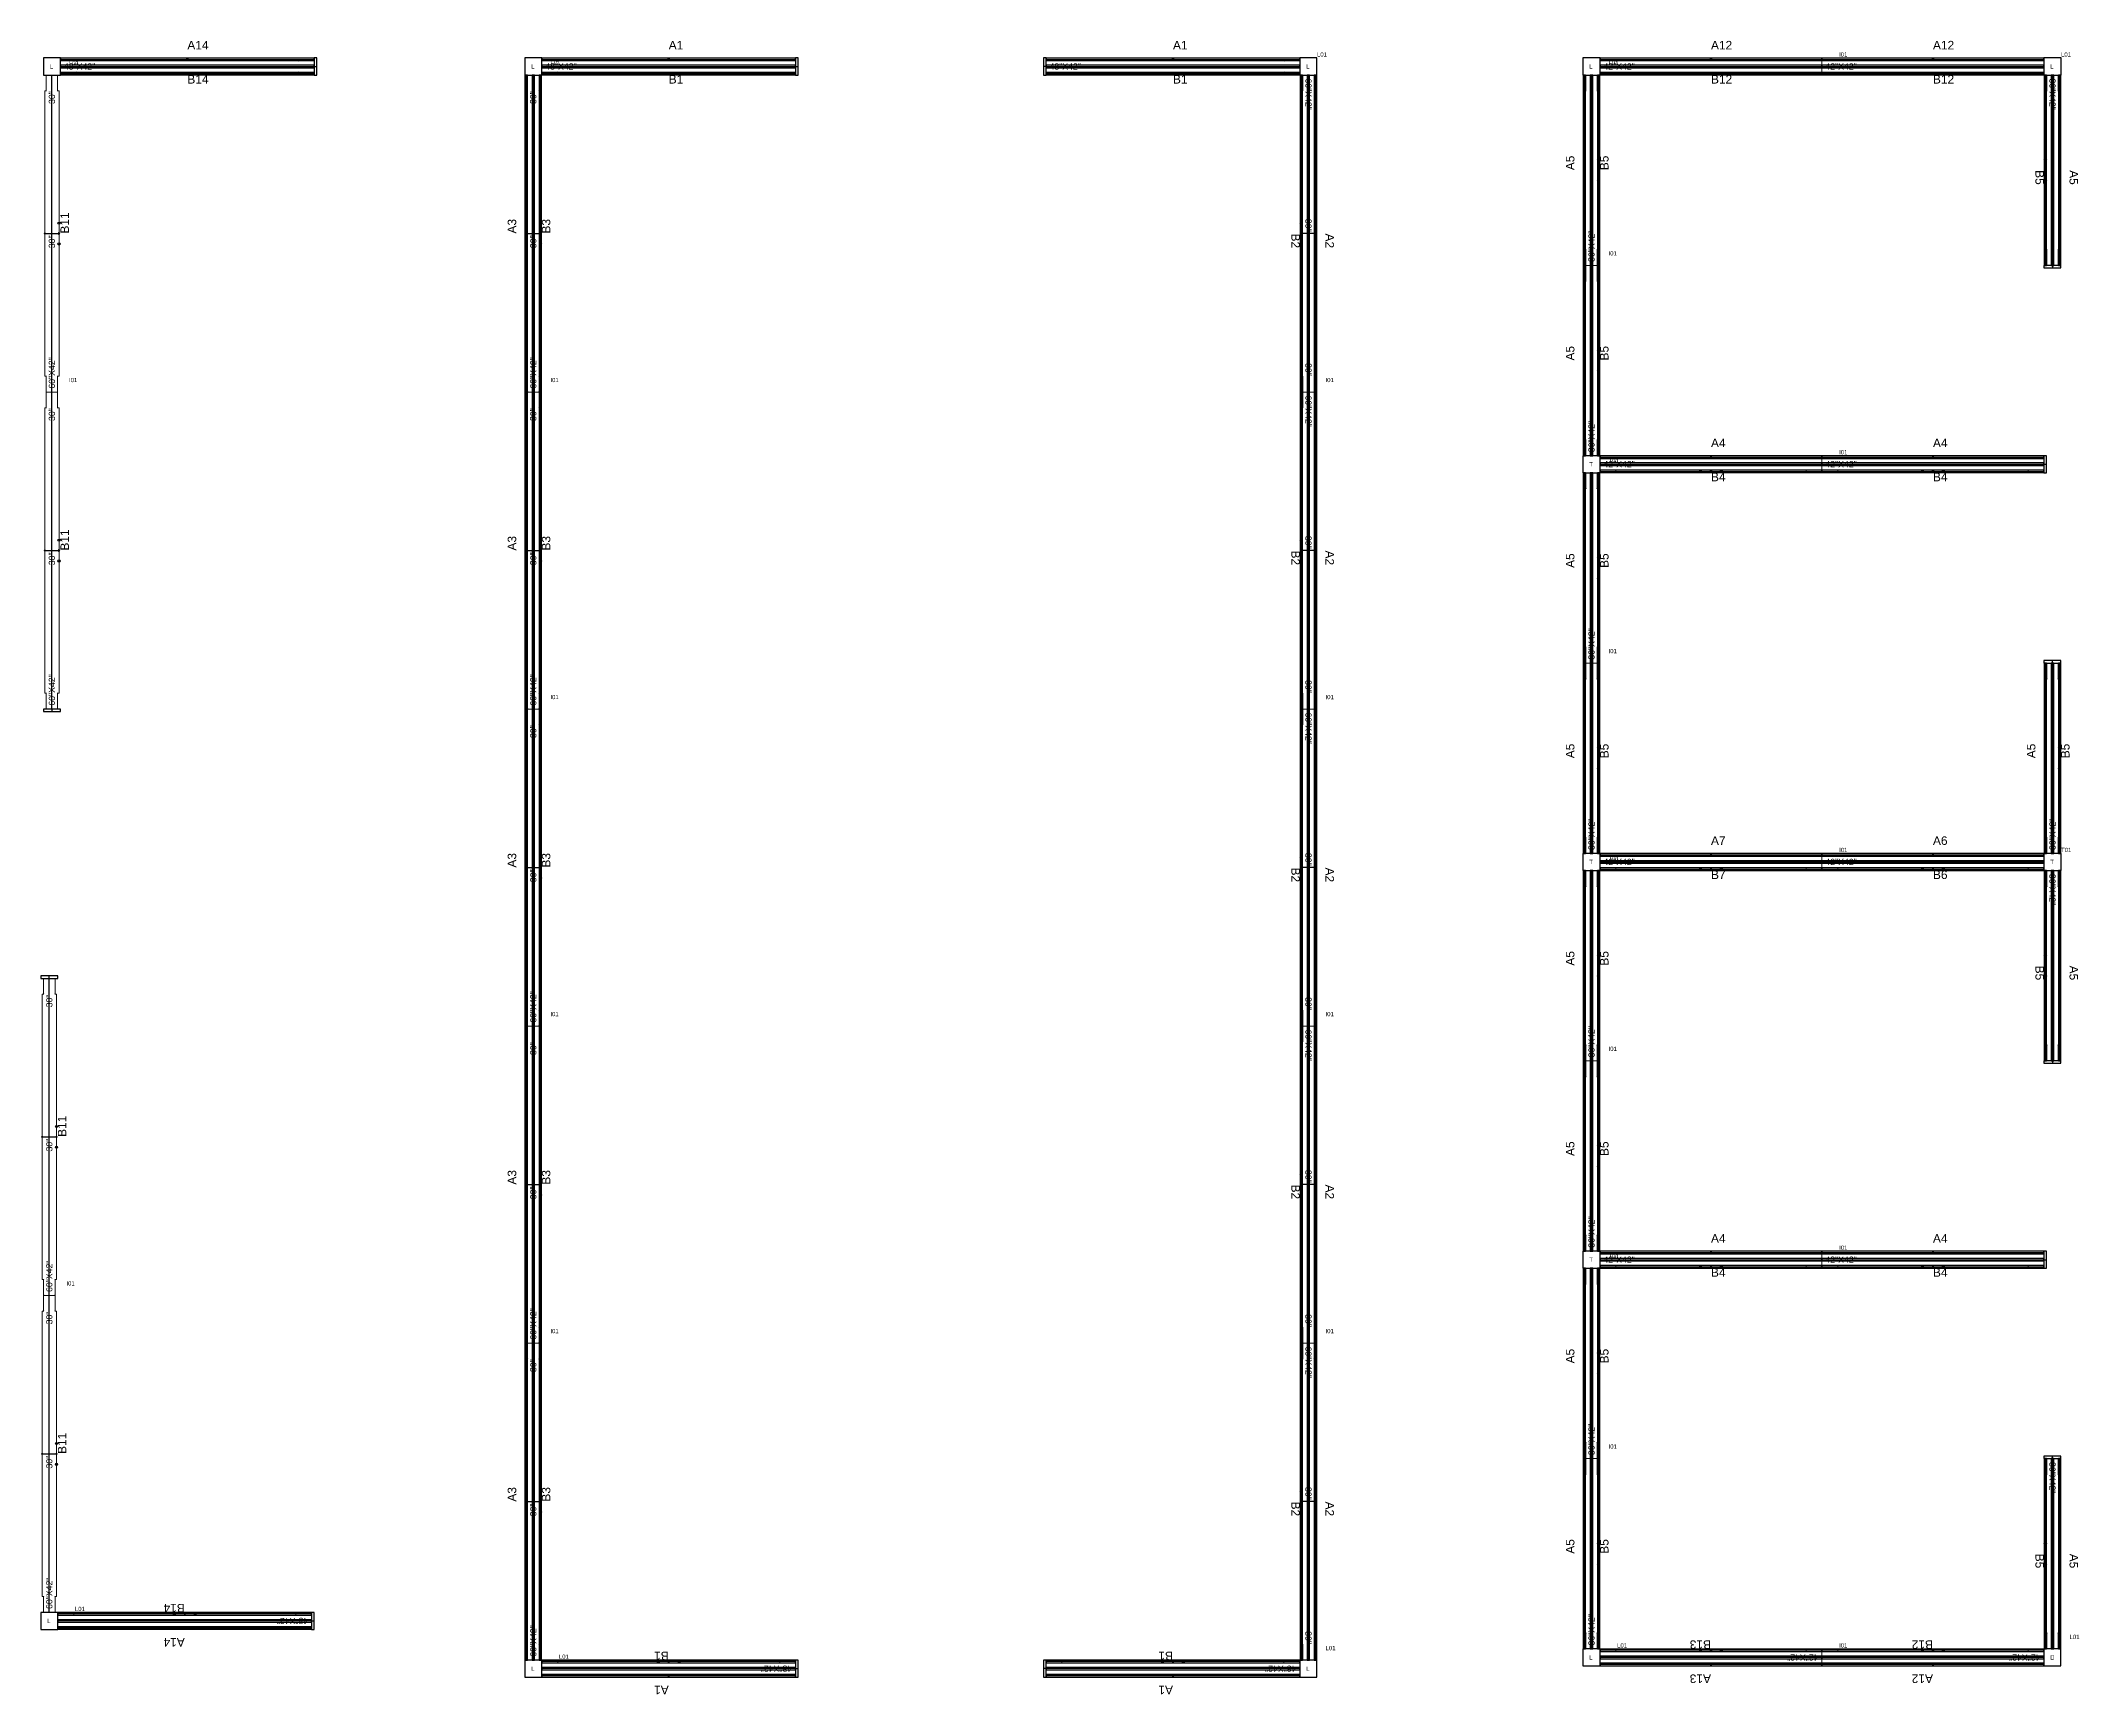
# Model space of a CAD drawing. Header units: millimetres. Extents: x 1390 to 1467.6, y 1790 to 1851.2.
# Drawn here: x 1409.38 to 1419.18, y 1827.03 to 1834.98 of the extents above; entities that cross this region are included whole.
import ezdxf

# ---------------------------------------------------------------- set-up
doc = ezdxf.new("R2010")
doc.units = ezdxf.units.MM
for name, color, linetype in [('DD2D', 7, 'Continuous'), ('DD2D_Geometry', 7, 'Continuous'), ('DDReportes', 7, 'Continuous'), ('Id Unión', 7, 'Continuous')]:
    doc.layers.add(name, color=color, linetype=linetype)
doc.styles.get("Standard").update_dxf_attribs({"font": 'arial.ttf'})

# ---------------------------------------------------------------- blocks, each defined once
blk = doc.blocks.new('DD101048422D')
at = {"color": 1, "linetype": 'Continuous', "lineweight": 0}
for p, q in [((0, -0.0255), (0, 0.0255)), ((0.0017, 0.0275), (0.0218, 0.0275)), ((0.002, 0.0275), (0.0215, 0.0275)), ((0.0747, 0.0275), (0.0215, 0.0275)), ((0.0747, 0.0275), (0.075, 0.0275)), ((0.0765, 0.026), (0.0765, 0.0343)), ((1.1435, 0.0343), (0.0765, 0.0343)), ((1.1435, 0.0343), (1.1435, 0.026)), ((1.1453, 0.0275), (1.145, 0.0275)), ((1.1453, 0.0275), (1.1985, 0.0275)), ((1.2183, 0.0275), (1.1982, 0.0275)), ((1.218, 0.0275), (1.1985, 0.0275)), ((1.22, -0.0255), (1.22, 0.0255)), ((0.025, -0.0275), (0.002, -0.0275)), ((0.025, -0.0275), (0.0747, -0.0275)), ((0.0747, -0.0275), (0.075, -0.0275)), ((0.0765, -0.0343), (0.0765, -0.026)), ((1.1435, -0.0343), (0.0765, -0.0343)), ((1.1435, -0.026), (1.1435, -0.0343)), ((1.1453, -0.0275), (1.145, -0.0275)), ((1.195, -0.0275), (1.1453, -0.0275)), ((1.195, -0.0275), (1.218, -0.0275))]:
    blk.add_line(p, q, dxfattribs=at)
at = {"color": 1}
for p, q in [((0.6065, 0.0379), (0.6135, 0.0308)), ((0.6065, 0.0308), (0.6135, 0.0379)), ((0.6065, -0.0379), (0.6135, -0.0308)), ((0.6065, -0.0308), (0.6135, -0.0379))]:
    blk.add_line(p, q, dxfattribs=at)
for centre in [(0.56, -0.0343), (0.66, -0.0343)]:
    blk.add_circle(centre, 0.005, dxfattribs=at)
at = {"color": 1, "linetype": 'Continuous', "lineweight": 0}
for centre, radius, start, end in [((0.002, 0.0255), 0.00203, 90, 180), ((0.075, 0.026), 0.00151, 10.02098, 90), ((0.075, 0.026), 0.00151, 0, 10.02098), ((1.145, 0.026), 0.00151, 90, 169.97902), ((1.145, 0.026), 0.00151, 169.97902, 180), ((1.145, 0.026), 0.00151, 169.97902, 180), ((1.218, 0.0255), 0.00203, 0, 90), ((0.002, -0.0255), 0.00203, 180, 270), ((0.075, -0.026), 0.00151, 270, 349.97902), ((0.075, -0.026), 0.00151, 349.97902, 0), ((1.145, -0.026), 0.00151, 180, 190.02098), ((1.145, -0.026), 0.00151, 180, 190.02098), ((1.145, -0.026), 0.00151, 190.02098, 270), ((1.218, -0.0255), 0.00203, 270, 0)]:
    blk.add_arc(centre, radius, start, end, dxfattribs=at)
at = {"color": 1}
for p in [(0.61, 0.0343), (0.61, -0.0343)]:
    blk.add_point(p, dxfattribs=at)
blk.add_text('48"X42"', height=0.03).set_placement((0.0165, -0.0149))
blk = doc.blocks.new('SPACE_DD10104842')
blk.add_blockref('DD101048422D', (0, 0))
blk = doc.blocks.new('DD101060422D')
at = {"color": 1, "linetype": 'Continuous', "lineweight": 0}
for p, q in [((0, -0.0255), (0, 0.0255)), ((0.0017, 0.0275), (0.0218, 0.0275)), ((0.002, 0.0275), (0.0215, 0.0275)), ((0.0747, 0.0275), (0.0215, 0.0275)), ((0.0747, 0.0275), (0.075, 0.0275)), ((0.0765, 0.026), (0.0765, 0.0343)), ((1.4475, 0.0343), (0.0765, 0.0343)), ((1.4475, 0.0343), (1.4475, 0.026)), ((1.4493, 0.0275), (1.449, 0.0275)), ((1.4493, 0.0275), (1.5025, 0.0275)), ((1.5223, 0.0275), (1.5022, 0.0275)), ((1.522, 0.0275), (1.5025, 0.0275)), ((1.524, -0.0255), (1.524, 0.0255)), ((0.025, -0.0275), (0.002, -0.0275)), ((0.025, -0.0275), (0.0747, -0.0275)), ((0.0747, -0.0275), (0.075, -0.0275)), ((0.0765, -0.0343), (0.0765, -0.026)), ((1.4475, -0.0343), (0.0765, -0.0343)), ((1.4475, -0.026), (1.4475, -0.0343)), ((1.4493, -0.0275), (1.449, -0.0275)), ((1.499, -0.0275), (1.4493, -0.0275)), ((1.499, -0.0275), (1.522, -0.0275))]:
    blk.add_line(p, q, dxfattribs=at)
at = {"color": 1}
for p, q in [((0.7585, 0.0379), (0.7655, 0.0308)), ((0.7585, 0.0308), (0.7655, 0.0379)), ((0.762, 0.0343), (0.762, -0.0343)), ((0.7585, -0.0379), (0.7655, -0.0308)), ((0.7585, -0.0308), (0.7655, -0.0379))]:
    blk.add_line(p, q, dxfattribs=at)
for centre in [(0.712, -0.0343), (0.812, -0.0343)]:
    blk.add_circle(centre, 0.005, dxfattribs=at)
at = {"color": 1, "linetype": 'Continuous', "lineweight": 0}
for centre, radius, start, end in [((0.002, 0.0255), 0.00203, 90, 180), ((0.075, 0.026), 0.00151, 10.02098, 90), ((0.075, 0.026), 0.00151, 0, 10.02098), ((1.449, 0.026), 0.00151, 90, 169.97902), ((1.449, 0.026), 0.00151, 169.97902, 180), ((1.449, 0.026), 0.00151, 169.97902, 180), ((1.522, 0.0255), 0.00203, 0, 90), ((0.002, -0.0255), 0.00203, 180, 270), ((0.075, -0.026), 0.00151, 270, 349.97902), ((0.075, -0.026), 0.00151, 349.97902, 0), ((1.449, -0.026), 0.00151, 180, 190.02098), ((1.449, -0.026), 0.00151, 180, 190.02098), ((1.449, -0.026), 0.00151, 190.02098, 270), ((1.522, -0.0255), 0.00203, 270, 0)]:
    blk.add_arc(centre, radius, start, end, dxfattribs=at)
at = {"color": 1}
for p in [(0.762, 0.0343), (0.762, -0.0343)]:
    blk.add_point(p, dxfattribs=at)
for s, p in [('60"X42"', (0.0165, -0.0149)), ('30"', (0.6916, -0.0149)), ('30"', (1.3849, -0.0149))]:
    blk.add_text(s, height=0.03).set_placement(p)
blk = doc.blocks.new('SPACE_DD10106042')
blk.add_blockref('DD101060422D', (0, 0))
blk = doc.blocks.new('DD101036422D')
at = {"color": 1, "linetype": 'Continuous', "lineweight": 0}
for p, q in [((0, -0.0255), (0, 0.0255)), ((0.0017, 0.0275), (0.0218, 0.0275)), ((0.002, 0.0275), (0.0215, 0.0275)), ((0.0747, 0.0275), (0.0215, 0.0275)), ((0.0747, 0.0275), (0.075, 0.0275)), ((0.0765, 0.026), (0.0765, 0.0343)), ((0.8385, 0.0343), (0.0765, 0.0343)), ((0.8385, 0.0343), (0.8385, 0.026)), ((0.8403, 0.0275), (0.84, 0.0275)), ((0.8403, 0.0275), (0.8935, 0.0275)), ((0.9133, 0.0275), (0.8932, 0.0275)), ((0.913, 0.0275), (0.8935, 0.0275)), ((0.915, -0.0255), (0.915, 0.0255)), ((0.025, -0.0275), (0.002, -0.0275)), ((0.025, -0.0275), (0.0747, -0.0275)), ((0.0747, -0.0275), (0.075, -0.0275)), ((0.0765, -0.0343), (0.0765, -0.026)), ((0.8385, -0.0343), (0.0765, -0.0343)), ((0.8385, -0.026), (0.8385, -0.0343)), ((0.8403, -0.0275), (0.84, -0.0275)), ((0.89, -0.0275), (0.8403, -0.0275)), ((0.89, -0.0275), (0.913, -0.0275))]:
    blk.add_line(p, q, dxfattribs=at)
at = {"color": 1}
for p, q in [((0.454, 0.0379), (0.461, 0.0308)), ((0.454, 0.0308), (0.461, 0.0379)), ((0.454, -0.0379), (0.461, -0.0308)), ((0.454, -0.0308), (0.461, -0.0379))]:
    blk.add_line(p, q, dxfattribs=at)
for centre in [(0.4075, -0.0343), (0.5075, -0.0343)]:
    blk.add_circle(centre, 0.005, dxfattribs=at)
at = {"color": 1, "linetype": 'Continuous', "lineweight": 0}
for centre, radius, start, end in [((0.002, 0.0255), 0.00203, 90, 180), ((0.075, 0.026), 0.00151, 10.02098, 90), ((0.075, 0.026), 0.00151, 0, 10.02098), ((0.84, 0.026), 0.00151, 90, 169.97902), ((0.84, 0.026), 0.00151, 169.97902, 180), ((0.84, 0.026), 0.00151, 169.97902, 180), ((0.913, 0.0255), 0.00203, 0, 90), ((0.002, -0.0255), 0.00203, 180, 270), ((0.075, -0.026), 0.00151, 270, 349.97902), ((0.075, -0.026), 0.00151, 349.97902, 0), ((0.84, -0.026), 0.00151, 180, 190.02098), ((0.84, -0.026), 0.00151, 180, 190.02098), ((0.84, -0.026), 0.00151, 190.02098, 270), ((0.913, -0.0255), 0.00203, 270, 0)]:
    blk.add_arc(centre, radius, start, end, dxfattribs=at)
at = {"color": 1}
for p in [(0.4575, 0.0343), (0.4575, -0.0343)]:
    blk.add_point(p, dxfattribs=at)
blk.add_text('36"X42"', height=0.03).set_placement((0.0165, -0.0149))
blk = doc.blocks.new('SPACE_DD10103642')
blk.add_blockref('DD101036422D', (0, 0))
blk = doc.blocks.new('DD101042422D')
at = {"color": 1, "linetype": 'Continuous', "lineweight": 0}
for p, q in [((0, -0.0255), (0, 0.0255)), ((0.0017, 0.0275), (0.0218, 0.0275)), ((0.002, 0.0275), (0.0215, 0.0275)), ((0.0747, 0.0275), (0.0215, 0.0275)), ((0.0747, 0.0275), (0.075, 0.0275)), ((0.0765, 0.026), (0.0765, 0.0343)), ((0.9905, 0.0343), (0.0765, 0.0343)), ((0.9905, 0.0343), (0.9905, 0.026)), ((0.9923, 0.0275), (0.992, 0.0275)), ((0.9923, 0.0275), (1.0455, 0.0275)), ((1.0653, 0.0275), (1.0452, 0.0275)), ((1.065, 0.0275), (1.0455, 0.0275)), ((1.067, -0.0255), (1.067, 0.0255)), ((0.025, -0.0275), (0.002, -0.0275)), ((0.025, -0.0275), (0.0747, -0.0275)), ((0.0747, -0.0275), (0.075, -0.0275)), ((0.0765, -0.0343), (0.0765, -0.026)), ((0.9905, -0.0343), (0.0765, -0.0343)), ((0.9905, -0.026), (0.9905, -0.0343)), ((0.9923, -0.0275), (0.992, -0.0275)), ((1.042, -0.0275), (0.9923, -0.0275)), ((1.042, -0.0275), (1.065, -0.0275))]:
    blk.add_line(p, q, dxfattribs=at)
at = {"color": 1}
for p, q in [((0.53, 0.0379), (0.537, 0.0308)), ((0.53, 0.0308), (0.537, 0.0379)), ((0.53, -0.0379), (0.537, -0.0308)), ((0.53, -0.0308), (0.537, -0.0379))]:
    blk.add_line(p, q, dxfattribs=at)
for centre in [(0.4835, -0.0343), (0.5835, -0.0343)]:
    blk.add_circle(centre, 0.005, dxfattribs=at)
at = {"color": 1, "linetype": 'Continuous', "lineweight": 0}
for centre, radius, start, end in [((0.002, 0.0255), 0.00203, 90, 180), ((0.075, 0.026), 0.00151, 10.02098, 90), ((0.075, 0.026), 0.00151, 0, 10.02098), ((0.992, 0.026), 0.00151, 90, 169.97902), ((0.992, 0.026), 0.00151, 169.97902, 180), ((0.992, 0.026), 0.00151, 169.97902, 180), ((1.065, 0.0255), 0.00203, 0, 90), ((0.002, -0.0255), 0.00203, 180, 270), ((0.075, -0.026), 0.00151, 270, 349.97902), ((0.075, -0.026), 0.00151, 349.97902, 0), ((0.992, -0.026), 0.00151, 180, 190.02098), ((0.992, -0.026), 0.00151, 180, 190.02098), ((0.992, -0.026), 0.00151, 190.02098, 270), ((1.065, -0.0255), 0.00203, 270, 0)]:
    blk.add_arc(centre, radius, start, end, dxfattribs=at)
at = {"color": 1}
for p in [(0.5335, 0.0343), (0.5335, -0.0343)]:
    blk.add_point(p, dxfattribs=at)
blk.add_text('42"X42"', height=0.03).set_placement((0.0165, -0.0149))
blk = doc.blocks.new('SPACE_DD10104242')
blk.add_blockref('DD101042422D', (0, 0))
blk = doc.blocks.new('DD3021422D')
for p, q in [((0, 0.041), (0, -0.041)), ((0.012, 0.041), (0, 0.041)), ((0.012, -0.041), (0.012, 0.041)), ((0, -0.041), (0.012, -0.041))]:
    blk.add_line(p, q)
blk = doc.blocks.new('SPACE_DD302142')
blk.add_blockref('DD3021422D', (0, 0))

msp = doc.modelspace()

# ---------------------------------------------------------------- linework, layer by layer
at = {"layer": 'DD2D'}
for p, q in [((1409.4736, 1834.8889), (1410.6936, 1834.8889)), ((1409.4736, 1834.8546), (1410.6936, 1834.8546)), ((1409.4736, 1834.8546), (1410.6936, 1834.8546)), ((1410.6936, 1834.8546), (1410.7056, 1834.8546)), ((1411.7876, 1834.889), (1413.0076, 1834.889)), ((1411.7876, 1834.8547), (1413.0076, 1834.8547)), ((1411.7876, 1834.8547), (1413.0076, 1834.8547)), ((1413.0076, 1834.8547), (1413.0196, 1834.8547)), ((1414.2116, 1834.8547), (1414.1996, 1834.8547)), ((1414.2116, 1834.889), (1415.4316, 1834.889)), ((1414.2116, 1834.8547), (1415.4316, 1834.8547)), ((1414.2116, 1834.8547), (1415.4316, 1834.8547)), ((1415.4316, 1834.8547), (1415.4317, 1834.8547)), ((1416.8743, 1834.889), (1417.9413, 1834.889)), ((1416.8743, 1834.8547), (1417.9413, 1834.8547)), ((1416.8743, 1834.8547), (1417.9413, 1834.8547)), ((1417.9413, 1834.889), (1419.0083, 1834.889)), ((1417.9413, 1834.8547), (1417.9414, 1834.8547)), ((1417.9413, 1834.8547), (1419.0083, 1834.8547)), ((1417.9413, 1834.8547), (1419.0083, 1834.8547)), ((1419.0083, 1834.8547), (1419.0084, 1834.8547)), ((1409.4326, 1834.8136), (1409.4326, 1834.8137)), ((1409.4326, 1833.2896), (1409.4326, 1834.8136)), ((1409.4736, 1834.8203), (1410.6936, 1834.8203)), ((1411.7123, 1833.2897), (1411.7123, 1834.8137)), ((1411.7466, 1834.8137), (1411.7466, 1834.8138)), ((1411.7466, 1833.2897), (1411.7466, 1834.8137)), ((1411.7466, 1833.2897), (1411.7466, 1834.8137)), ((1411.7809, 1833.2897), (1411.7809, 1834.8137)), ((1411.7876, 1834.8204), (1413.0076, 1834.8204)), ((1414.2116, 1834.8204), (1415.4316, 1834.8204)), ((1415.4383, 1834.8137), (1415.4383, 1833.2897)), ((1415.4726, 1834.8137), (1415.4726, 1833.2897)), ((1415.4726, 1834.8137), (1415.4726, 1833.2897)), ((1415.5069, 1834.8137), (1415.5069, 1833.2897)), ((1416.799, 1833.8987), (1416.799, 1834.8137)), ((1416.8333, 1834.8137), (1416.8333, 1834.8138)), ((1416.8333, 1833.8987), (1416.8333, 1834.8137)), ((1416.8333, 1833.8987), (1416.8333, 1834.8137)), ((1416.8676, 1833.8987), (1416.8676, 1834.8137)), ((1416.8743, 1834.8204), (1417.9413, 1834.8204)), ((1417.9413, 1834.8204), (1419.0083, 1834.8204)), ((1419.015, 1834.8137), (1419.015, 1833.8987)), ((1419.0493, 1834.8137), (1419.0493, 1833.8987)), ((1419.0493, 1834.8137), (1419.0493, 1833.8987)), ((1419.0836, 1834.8137), (1419.0836, 1833.8987)), ((1416.799, 1832.9837), (1416.799, 1833.8987)), ((1416.8333, 1833.8987), (1416.8333, 1833.8988)), ((1416.8333, 1832.9837), (1416.8333, 1833.8987)), ((1416.8333, 1832.9837), (1416.8333, 1833.8987)), ((1416.8676, 1832.9837), (1416.8676, 1833.8987)), ((1419.0493, 1833.8987), (1419.0493, 1833.8867)), ((1409.4326, 1833.2896), (1409.4326, 1833.2897)), ((1409.4326, 1831.7656), (1409.4326, 1833.2896)), ((1411.7123, 1831.7657), (1411.7123, 1833.2897)), ((1411.7466, 1833.2897), (1411.7466, 1833.2898)), ((1411.7466, 1831.7657), (1411.7466, 1833.2897)), ((1411.7466, 1831.7657), (1411.7466, 1833.2897)), ((1411.7809, 1831.7657), (1411.7809, 1833.2897)), ((1415.4383, 1833.2897), (1415.4383, 1831.7657)), ((1415.4726, 1833.2897), (1415.4726, 1833.2896)), ((1415.4726, 1833.2897), (1415.4726, 1831.7657)), ((1415.4726, 1833.2897), (1415.4726, 1831.7657)), ((1415.5069, 1833.2897), (1415.5069, 1831.7657)), ((1416.8743, 1832.977), (1417.9413, 1832.977)), ((1417.9413, 1832.977), (1419.0083, 1832.977)), ((1416.799, 1831.9867), (1416.799, 1832.9017)), ((1416.8333, 1832.9017), (1416.8333, 1832.9018)), ((1416.8333, 1831.9867), (1416.8333, 1832.9017)), ((1416.8333, 1831.9867), (1416.8333, 1832.9017)), ((1416.8676, 1831.9867), (1416.8676, 1832.9017)), ((1416.8743, 1832.9427), (1417.9413, 1832.9427)), ((1416.8743, 1832.9427), (1417.9413, 1832.9427)), ((1416.8743, 1832.9084), (1417.9413, 1832.9084)), ((1417.9413, 1832.9427), (1417.9414, 1832.9427)), ((1417.9413, 1832.9427), (1419.0083, 1832.9427)), ((1417.9413, 1832.9427), (1419.0083, 1832.9427)), ((1417.9413, 1832.9084), (1419.0083, 1832.9084)), ((1419.0083, 1832.9427), (1419.0203, 1832.9427)), ((1419.0493, 1831.9867), (1419.0493, 1831.9987)), ((1416.799, 1831.0717), (1416.799, 1831.9867)), ((1416.8333, 1831.9867), (1416.8333, 1831.9868)), ((1416.8333, 1831.0717), (1416.8333, 1831.9867)), ((1416.8333, 1831.0717), (1416.8333, 1831.9867)), ((1416.8676, 1831.0717), (1416.8676, 1831.9867)), ((1419.015, 1831.0717), (1419.015, 1831.9867)), ((1419.0493, 1831.0717), (1419.0493, 1831.9867)), ((1419.0493, 1831.0717), (1419.0493, 1831.9867)), ((1419.0836, 1831.0717), (1419.0836, 1831.9867)), ((1409.4326, 1831.7656), (1409.4326, 1831.7536)), ((1411.7123, 1830.2417), (1411.7123, 1831.7657)), ((1411.7466, 1831.7657), (1411.7466, 1831.7658)), ((1411.7466, 1830.2417), (1411.7466, 1831.7657)), ((1411.7466, 1830.2417), (1411.7466, 1831.7657)), ((1411.7809, 1830.2417), (1411.7809, 1831.7657)), ((1415.4383, 1831.7657), (1415.4383, 1830.2417)), ((1415.4726, 1831.7657), (1415.4726, 1831.7656)), ((1415.4726, 1831.7657), (1415.4726, 1830.2417)), ((1415.4726, 1831.7657), (1415.4726, 1830.2417)), ((1415.5069, 1831.7657), (1415.5069, 1830.2417)), ((1416.8743, 1831.065), (1417.9413, 1831.065)), ((1416.8743, 1831.0307), (1417.9413, 1831.0307)), ((1416.8743, 1831.0307), (1417.9413, 1831.0307)), ((1417.9413, 1831.065), (1419.0083, 1831.065)), ((1417.9413, 1831.0307), (1417.9414, 1831.0307)), ((1417.9413, 1831.0307), (1419.0083, 1831.0307)), ((1417.9413, 1831.0307), (1419.0083, 1831.0307)), ((1419.0083, 1831.0307), (1419.0084, 1831.0307)), ((1416.799, 1830.0747), (1416.799, 1830.9897)), ((1416.8333, 1830.9897), (1416.8333, 1830.9898)), ((1416.8333, 1830.0747), (1416.8333, 1830.9897)), ((1416.8333, 1830.0747), (1416.8333, 1830.9897)), ((1416.8676, 1830.0747), (1416.8676, 1830.9897)), ((1416.8743, 1830.9964), (1417.9413, 1830.9964)), ((1417.9413, 1830.9964), (1419.0083, 1830.9964)), ((1419.015, 1830.9897), (1419.015, 1830.0747)), ((1419.0493, 1830.9897), (1419.0493, 1830.0747)), ((1419.0493, 1830.9897), (1419.0493, 1830.0747)), ((1419.0836, 1830.9897), (1419.0836, 1830.0747)), ((1409.4202, 1830.4711), (1409.4202, 1830.4831)), ((1409.4202, 1828.9471), (1409.4202, 1830.4711)), ((1411.7123, 1828.7177), (1411.7123, 1830.2417)), ((1411.7466, 1830.2417), (1411.7466, 1830.2418)), ((1411.7466, 1828.7177), (1411.7466, 1830.2417)), ((1411.7466, 1828.7177), (1411.7466, 1830.2417)), ((1411.7809, 1828.7177), (1411.7809, 1830.2417)), ((1415.4383, 1830.2417), (1415.4383, 1828.7177)), ((1415.4726, 1830.2417), (1415.4726, 1830.2416)), ((1415.4726, 1830.2417), (1415.4726, 1828.7177)), ((1415.4726, 1830.2417), (1415.4726, 1828.7177)), ((1415.5069, 1830.2417), (1415.5069, 1828.7177)), ((1416.799, 1829.1597), (1416.799, 1830.0747)), ((1416.8333, 1830.0747), (1416.8333, 1830.0748)), ((1416.8333, 1829.1597), (1416.8333, 1830.0747)), ((1416.8333, 1829.1597), (1416.8333, 1830.0747)), ((1416.8676, 1829.1597), (1416.8676, 1830.0747)), ((1419.0493, 1830.0747), (1419.0493, 1830.0627)), ((1416.8743, 1829.153), (1417.9413, 1829.153)), ((1417.9413, 1829.153), (1419.0083, 1829.153)), ((1416.799, 1828.1627), (1416.799, 1829.0777)), ((1416.8333, 1829.0777), (1416.8333, 1829.0778)), ((1416.8333, 1828.1627), (1416.8333, 1829.0777)), ((1416.8333, 1828.1627), (1416.8333, 1829.0777)), ((1416.8676, 1828.1627), (1416.8676, 1829.0777)), ((1416.8743, 1829.1187), (1417.9413, 1829.1187)), ((1416.8743, 1829.1187), (1417.9413, 1829.1187)), ((1416.8743, 1829.0844), (1417.9413, 1829.0844)), ((1417.9413, 1829.1187), (1417.9414, 1829.1187)), ((1417.9413, 1829.1187), (1419.0083, 1829.1187)), ((1417.9413, 1829.1187), (1419.0083, 1829.1187)), ((1417.9413, 1829.0844), (1419.0083, 1829.0844)), ((1419.0083, 1829.1187), (1419.0203, 1829.1187)), ((1409.4202, 1828.9471), (1409.4202, 1828.9472)), ((1409.4202, 1827.4231), (1409.4202, 1828.9471)), ((1411.7123, 1827.1937), (1411.7123, 1828.7177)), ((1411.7466, 1828.7177), (1411.7466, 1828.7178)), ((1411.7466, 1827.1937), (1411.7466, 1828.7177)), ((1411.7466, 1827.1937), (1411.7466, 1828.7177)), ((1411.7809, 1827.1937), (1411.7809, 1828.7177)), ((1415.4383, 1828.7177), (1415.4383, 1827.1937)), ((1415.4726, 1828.7177), (1415.4726, 1828.7176)), ((1415.4726, 1828.7177), (1415.4726, 1827.1937)), ((1415.4726, 1828.7177), (1415.4726, 1827.1937)), ((1415.5069, 1828.7177), (1415.5069, 1827.1937)), ((1419.0493, 1828.1627), (1419.0493, 1828.1747)), ((1416.799, 1827.2477), (1416.799, 1828.1627)), ((1416.8333, 1828.1627), (1416.8333, 1828.1628)), ((1416.8333, 1827.2477), (1416.8333, 1828.1627)), ((1416.8333, 1827.2477), (1416.8333, 1828.1627)), ((1416.8676, 1827.2477), (1416.8676, 1828.1627)), ((1419.015, 1828.1627), (1419.015, 1827.2477)), ((1419.0493, 1828.1627), (1419.0493, 1827.2477)), ((1419.0493, 1828.1627), (1419.0493, 1827.2477)), ((1419.0836, 1828.1627), (1419.0836, 1827.2477)), ((1410.6812, 1827.4164), (1409.4612, 1827.4164)), ((1409.4612, 1827.3821), (1409.4611, 1827.3821)), ((1410.6812, 1827.3821), (1409.4612, 1827.3821)), ((1410.6812, 1827.3821), (1409.4612, 1827.3821)), ((1410.6812, 1827.3478), (1409.4612, 1827.3478)), ((1410.6812, 1827.3821), (1410.6932, 1827.3821)), ((1415.4726, 1827.1937), (1415.4726, 1827.1936)), ((1416.8743, 1827.2067), (1416.8742, 1827.2067)), ((1417.9413, 1827.241), (1416.8743, 1827.241)), ((1417.9413, 1827.2067), (1416.8743, 1827.2067)), ((1417.9413, 1827.2067), (1416.8743, 1827.2067)), ((1417.9413, 1827.2067), (1417.9412, 1827.2067)), ((1419.0083, 1827.241), (1417.9413, 1827.241)), ((1419.0083, 1827.2067), (1417.9413, 1827.2067)), ((1419.0083, 1827.2067), (1417.9413, 1827.2067)), ((1419.0493, 1827.2477), (1419.0493, 1827.2476)), ((1411.7876, 1827.1527), (1411.7875, 1827.1527)), ((1413.0076, 1827.187), (1411.7876, 1827.187)), ((1413.0076, 1827.1527), (1411.7876, 1827.1527)), ((1413.0076, 1827.1527), (1411.7876, 1827.1527)), ((1413.0076, 1827.1184), (1411.7876, 1827.1184)), ((1413.0076, 1827.1527), (1413.0196, 1827.1527)), ((1414.2116, 1827.1527), (1414.1996, 1827.1527)), ((1415.4316, 1827.187), (1414.2116, 1827.187)), ((1415.4316, 1827.1527), (1414.2116, 1827.1527)), ((1415.4316, 1827.1527), (1414.2116, 1827.1527)), ((1415.4316, 1827.1184), (1414.2116, 1827.1184)), ((1417.9413, 1827.1724), (1416.8743, 1827.1724)), ((1419.0083, 1827.1724), (1417.9413, 1827.1724))]:
    msp.add_line(p, q, dxfattribs=at)
msp.add_lwpolyline([(1419.0083, 1827.2477), (1419.0083, 1827.1656), (1419.0903, 1827.1656), (1419.0903, 1827.2477)], close=True, dxfattribs=at)
at = {"layer": 'DD2D_Geometry'}
for points in [[(1409.4736, 1834.8136), (1409.4736, 1834.8957), (1409.3916, 1834.8957), (1409.3916, 1834.8136)], [(1409.4736, 1834.8829), (1410.6936, 1834.8829), (1410.6936, 1834.8949), (1409.4736, 1834.8949)], [(1409.4736, 1834.8486), (1410.6936, 1834.8486), (1410.6936, 1834.8606), (1409.4736, 1834.8606)], [(1411.7876, 1834.8137), (1411.7876, 1834.8958), (1411.7056, 1834.8958), (1411.7056, 1834.8137)], [(1411.7876, 1834.883), (1413.0076, 1834.883), (1413.0076, 1834.895), (1411.7876, 1834.895)], [(1411.7876, 1834.8487), (1413.0076, 1834.8487), (1413.0076, 1834.8607), (1411.7876, 1834.8607)], [(1414.2116, 1834.883), (1415.4316, 1834.883), (1415.4316, 1834.895), (1414.2116, 1834.895)], [(1414.2116, 1834.8487), (1415.4316, 1834.8487), (1415.4316, 1834.8607), (1414.2116, 1834.8607)], [(1415.4316, 1834.8137), (1415.5137, 1834.8137), (1415.5137, 1834.8957), (1415.4316, 1834.8957)], [(1416.8743, 1834.8137), (1416.8743, 1834.8958), (1416.7923, 1834.8958), (1416.7923, 1834.8137)], [(1416.8743, 1834.883), (1417.9413, 1834.883), (1417.9413, 1834.895), (1416.8743, 1834.895)], [(1416.8743, 1834.8487), (1417.9413, 1834.8487), (1417.9413, 1834.8607), (1416.8743, 1834.8607)], [(1417.9413, 1834.883), (1419.0083, 1834.883), (1419.0083, 1834.895), (1417.9413, 1834.895)], [(1417.9413, 1834.8487), (1419.0083, 1834.8487), (1419.0083, 1834.8607), (1417.9413, 1834.8607)], [(1417.9413, 1834.8547), (1417.9414, 1834.8547), (1417.9414, 1834.8547), (1417.9413, 1834.8547)], [(1419.0083, 1834.8137), (1419.0904, 1834.8137), (1419.0904, 1834.8957), (1419.0083, 1834.8957)], [(1409.4736, 1834.8143), (1410.6936, 1834.8143), (1410.6936, 1834.8263), (1409.4736, 1834.8263)], [(1411.7183, 1833.2897), (1411.7183, 1834.8137), (1411.7063, 1834.8137), (1411.7063, 1833.2897)], [(1411.7526, 1833.2897), (1411.7526, 1834.8137), (1411.7406, 1834.8137), (1411.7406, 1833.2897)], [(1411.7869, 1833.2897), (1411.7869, 1834.8137), (1411.7749, 1834.8137), (1411.7749, 1833.2897)], [(1411.7876, 1834.8144), (1413.0076, 1834.8144), (1413.0076, 1834.8264), (1411.7876, 1834.8264)], [(1414.2116, 1834.8144), (1415.4316, 1834.8144), (1415.4316, 1834.8264), (1414.2116, 1834.8264)], [(1415.4323, 1834.8137), (1415.4323, 1833.2897), (1415.4443, 1833.2897), (1415.4443, 1834.8137)], [(1415.4666, 1834.8137), (1415.4666, 1833.2897), (1415.4786, 1833.2897), (1415.4786, 1834.8137)], [(1415.5009, 1834.8137), (1415.5009, 1833.2897), (1415.5129, 1833.2897), (1415.5129, 1834.8137)], [(1416.805, 1833.8987), (1416.805, 1834.8137), (1416.793, 1834.8137), (1416.793, 1833.8987)], [(1416.8393, 1833.8987), (1416.8393, 1834.8137), (1416.8273, 1834.8137), (1416.8273, 1833.8987)], [(1416.8736, 1833.8987), (1416.8736, 1834.8137), (1416.8616, 1834.8137), (1416.8616, 1833.8987)], [(1416.8743, 1834.8144), (1417.9413, 1834.8144), (1417.9413, 1834.8264), (1416.8743, 1834.8264)], [(1417.9413, 1834.8144), (1419.0083, 1834.8144), (1419.0083, 1834.8264), (1417.9413, 1834.8264)], [(1419.009, 1834.8137), (1419.009, 1833.8987), (1419.021, 1833.8987), (1419.021, 1834.8137)], [(1419.0433, 1834.8137), (1419.0433, 1833.8987), (1419.0553, 1833.8987), (1419.0553, 1834.8137)], [(1419.0776, 1834.8137), (1419.0776, 1833.8987), (1419.0896, 1833.8987), (1419.0896, 1834.8137)], [(1416.805, 1832.9837), (1416.805, 1833.8987), (1416.793, 1833.8987), (1416.793, 1832.9837)], [(1416.8393, 1832.9837), (1416.8393, 1833.8987), (1416.8273, 1833.8987), (1416.8273, 1832.9837)], [(1416.8333, 1833.8987), (1416.8333, 1833.8987), (1416.8333, 1833.8988), (1416.8333, 1833.8988)], [(1416.8736, 1832.9837), (1416.8736, 1833.8987), (1416.8616, 1833.8987), (1416.8616, 1832.9837)], [(1409.4326, 1833.2896), (1409.4326, 1833.2896), (1409.4326, 1833.2897), (1409.4326, 1833.2897)], [(1411.7183, 1831.7657), (1411.7183, 1833.2897), (1411.7063, 1833.2897), (1411.7063, 1831.7657)], [(1411.7526, 1831.7657), (1411.7526, 1833.2897), (1411.7406, 1833.2897), (1411.7406, 1831.7657)], [(1411.7466, 1833.2897), (1411.7466, 1833.2897), (1411.7466, 1833.2898), (1411.7466, 1833.2898)], [(1411.7869, 1831.7657), (1411.7869, 1833.2897), (1411.7749, 1833.2897), (1411.7749, 1831.7657)], [(1415.4323, 1833.2897), (1415.4323, 1831.7657), (1415.4443, 1831.7657), (1415.4443, 1833.2897)], [(1415.4666, 1833.2897), (1415.4666, 1831.7657), (1415.4786, 1831.7657), (1415.4786, 1833.2897)], [(1415.4726, 1833.2896), (1415.4726, 1833.2896), (1415.4726, 1833.2897), (1415.4726, 1833.2897)], [(1415.5009, 1833.2897), (1415.5009, 1831.7657), (1415.5129, 1831.7657), (1415.5129, 1833.2897)], [(1416.8743, 1832.9017), (1416.8743, 1832.9838), (1416.7923, 1832.9838), (1416.7923, 1832.9017)], [(1416.8743, 1832.971), (1417.9413, 1832.971), (1417.9413, 1832.983), (1416.8743, 1832.983)], [(1417.9413, 1832.971), (1419.0083, 1832.971), (1419.0083, 1832.983), (1417.9413, 1832.983)], [(1416.805, 1831.9867), (1416.805, 1832.9017), (1416.793, 1832.9017), (1416.793, 1831.9867)], [(1416.8393, 1831.9867), (1416.8393, 1832.9017), (1416.8273, 1832.9017), (1416.8273, 1831.9867)], [(1416.8736, 1831.9867), (1416.8736, 1832.9017), (1416.8616, 1832.9017), (1416.8616, 1831.9867)], [(1416.8743, 1832.9367), (1417.9413, 1832.9367), (1417.9413, 1832.9487), (1416.8743, 1832.9487)], [(1416.8743, 1832.9024), (1417.9413, 1832.9024), (1417.9413, 1832.9144), (1416.8743, 1832.9144)], [(1417.9413, 1832.9367), (1419.0083, 1832.9367), (1419.0083, 1832.9487), (1417.9413, 1832.9487)], [(1417.9413, 1832.9427), (1417.9414, 1832.9427), (1417.9414, 1832.9427), (1417.9413, 1832.9427)], [(1417.9413, 1832.9024), (1419.0083, 1832.9024), (1419.0083, 1832.9144), (1417.9413, 1832.9144)], [(1416.805, 1831.0717), (1416.805, 1831.9867), (1416.793, 1831.9867), (1416.793, 1831.0717)], [(1416.8393, 1831.0717), (1416.8393, 1831.9867), (1416.8273, 1831.9867), (1416.8273, 1831.0717)], [(1416.8333, 1831.9867), (1416.8333, 1831.9867), (1416.8333, 1831.9868), (1416.8333, 1831.9868)], [(1416.8736, 1831.0717), (1416.8736, 1831.9867), (1416.8616, 1831.9867), (1416.8616, 1831.0717)], [(1419.021, 1831.0717), (1419.021, 1831.9867), (1419.009, 1831.9867), (1419.009, 1831.0717)], [(1419.0553, 1831.0717), (1419.0553, 1831.9867), (1419.0433, 1831.9867), (1419.0433, 1831.0717)], [(1419.0896, 1831.0717), (1419.0896, 1831.9867), (1419.0776, 1831.9867), (1419.0776, 1831.0717)], [(1411.7183, 1830.2417), (1411.7183, 1831.7657), (1411.7063, 1831.7657), (1411.7063, 1830.2417)], [(1411.7526, 1830.2417), (1411.7526, 1831.7657), (1411.7406, 1831.7657), (1411.7406, 1830.2417)], [(1411.7466, 1831.7657), (1411.7466, 1831.7657), (1411.7466, 1831.7658), (1411.7466, 1831.7658)], [(1411.7869, 1830.2417), (1411.7869, 1831.7657), (1411.7749, 1831.7657), (1411.7749, 1830.2417)], [(1415.4323, 1831.7657), (1415.4323, 1830.2417), (1415.4443, 1830.2417), (1415.4443, 1831.7657)], [(1415.4666, 1831.7657), (1415.4666, 1830.2417), (1415.4786, 1830.2417), (1415.4786, 1831.7657)], [(1415.4726, 1831.7656), (1415.4726, 1831.7656), (1415.4726, 1831.7657), (1415.4726, 1831.7657)], [(1415.5009, 1831.7657), (1415.5009, 1830.2417), (1415.5129, 1830.2417), (1415.5129, 1831.7657)], [(1416.8743, 1830.9897), (1416.8743, 1831.0718), (1416.7923, 1831.0718), (1416.7923, 1830.9897)], [(1416.8743, 1831.059), (1417.9413, 1831.059), (1417.9413, 1831.071), (1416.8743, 1831.071)], [(1416.8743, 1831.0247), (1417.9413, 1831.0247), (1417.9413, 1831.0367), (1416.8743, 1831.0367)], [(1417.9413, 1831.059), (1419.0083, 1831.059), (1419.0083, 1831.071), (1417.9413, 1831.071)], [(1417.9413, 1831.0247), (1419.0083, 1831.0247), (1419.0083, 1831.0367), (1417.9413, 1831.0367)], [(1417.9413, 1831.0307), (1417.9414, 1831.0307), (1417.9414, 1831.0307), (1417.9413, 1831.0307)], [(1419.0083, 1830.9897), (1419.0904, 1830.9897), (1419.0904, 1831.0717), (1419.0083, 1831.0717)], [(1416.805, 1830.0747), (1416.805, 1830.9897), (1416.793, 1830.9897), (1416.793, 1830.0747)], [(1416.8393, 1830.0747), (1416.8393, 1830.9897), (1416.8273, 1830.9897), (1416.8273, 1830.0747)], [(1416.8736, 1830.0747), (1416.8736, 1830.9897), (1416.8616, 1830.9897), (1416.8616, 1830.0747)], [(1416.8743, 1830.9904), (1417.9413, 1830.9904), (1417.9413, 1831.0024), (1416.8743, 1831.0024)], [(1417.9413, 1830.9904), (1419.0083, 1830.9904), (1419.0083, 1831.0024), (1417.9413, 1831.0024)], [(1419.009, 1830.9897), (1419.009, 1830.0747), (1419.021, 1830.0747), (1419.021, 1830.9897)], [(1419.0433, 1830.9897), (1419.0433, 1830.0747), (1419.0553, 1830.0747), (1419.0553, 1830.9897)], [(1419.0776, 1830.9897), (1419.0776, 1830.0747), (1419.0896, 1830.0747), (1419.0896, 1830.9897)], [(1411.7183, 1828.7177), (1411.7183, 1830.2417), (1411.7063, 1830.2417), (1411.7063, 1828.7177)], [(1411.7526, 1828.7177), (1411.7526, 1830.2417), (1411.7406, 1830.2417), (1411.7406, 1828.7177)], [(1411.7466, 1830.2417), (1411.7466, 1830.2417), (1411.7466, 1830.2418), (1411.7466, 1830.2418)], [(1411.7869, 1828.7177), (1411.7869, 1830.2417), (1411.7749, 1830.2417), (1411.7749, 1828.7177)], [(1415.4323, 1830.2417), (1415.4323, 1828.7177), (1415.4443, 1828.7177), (1415.4443, 1830.2417)], [(1415.4666, 1830.2417), (1415.4666, 1828.7177), (1415.4786, 1828.7177), (1415.4786, 1830.2417)], [(1415.4726, 1830.2416), (1415.4726, 1830.2416), (1415.4726, 1830.2417), (1415.4726, 1830.2417)], [(1415.5009, 1830.2417), (1415.5009, 1828.7177), (1415.5129, 1828.7177), (1415.5129, 1830.2417)], [(1416.805, 1829.1597), (1416.805, 1830.0747), (1416.793, 1830.0747), (1416.793, 1829.1597)], [(1416.8393, 1829.1597), (1416.8393, 1830.0747), (1416.8273, 1830.0747), (1416.8273, 1829.1597)], [(1416.8333, 1830.0747), (1416.8333, 1830.0747), (1416.8333, 1830.0748), (1416.8333, 1830.0748)], [(1416.8736, 1829.1597), (1416.8736, 1830.0747), (1416.8616, 1830.0747), (1416.8616, 1829.1597)], [(1416.8743, 1829.0777), (1416.8743, 1829.1598), (1416.7923, 1829.1598), (1416.7923, 1829.0777)], [(1416.8743, 1829.147), (1417.9413, 1829.147), (1417.9413, 1829.159), (1416.8743, 1829.159)], [(1417.9413, 1829.147), (1419.0083, 1829.147), (1419.0083, 1829.159), (1417.9413, 1829.159)], [(1416.805, 1828.1627), (1416.805, 1829.0777), (1416.793, 1829.0777), (1416.793, 1828.1627)], [(1416.8393, 1828.1627), (1416.8393, 1829.0777), (1416.8273, 1829.0777), (1416.8273, 1828.1627)], [(1416.8736, 1828.1627), (1416.8736, 1829.0777), (1416.8616, 1829.0777), (1416.8616, 1828.1627)], [(1416.8743, 1829.1127), (1417.9413, 1829.1127), (1417.9413, 1829.1247), (1416.8743, 1829.1247)], [(1416.8743, 1829.0784), (1417.9413, 1829.0784), (1417.9413, 1829.0904), (1416.8743, 1829.0904)], [(1417.9413, 1829.1127), (1419.0083, 1829.1127), (1419.0083, 1829.1247), (1417.9413, 1829.1247)], [(1417.9413, 1829.1187), (1417.9414, 1829.1187), (1417.9414, 1829.1187), (1417.9413, 1829.1187)], [(1417.9413, 1829.0784), (1419.0083, 1829.0784), (1419.0083, 1829.0904), (1417.9413, 1829.0904)], [(1409.4202, 1828.9471), (1409.4202, 1828.9471), (1409.4202, 1828.9472), (1409.4202, 1828.9472)], [(1411.7183, 1827.1937), (1411.7183, 1828.7177), (1411.7063, 1828.7177), (1411.7063, 1827.1937)], [(1411.7526, 1827.1937), (1411.7526, 1828.7177), (1411.7406, 1828.7177), (1411.7406, 1827.1937)], [(1411.7466, 1828.7177), (1411.7466, 1828.7177), (1411.7466, 1828.7178), (1411.7466, 1828.7178)], [(1411.7869, 1827.1937), (1411.7869, 1828.7177), (1411.7749, 1828.7177), (1411.7749, 1827.1937)], [(1415.4323, 1828.7177), (1415.4323, 1827.1937), (1415.4443, 1827.1937), (1415.4443, 1828.7177)], [(1415.4666, 1828.7177), (1415.4666, 1827.1937), (1415.4786, 1827.1937), (1415.4786, 1828.7177)], [(1415.4726, 1828.7176), (1415.4726, 1828.7176), (1415.4726, 1828.7177), (1415.4726, 1828.7177)], [(1415.5009, 1828.7177), (1415.5009, 1827.1937), (1415.5129, 1827.1937), (1415.5129, 1828.7177)], [(1416.805, 1827.2477), (1416.805, 1828.1627), (1416.793, 1828.1627), (1416.793, 1827.2477)], [(1416.8393, 1827.2477), (1416.8393, 1828.1627), (1416.8273, 1828.1627), (1416.8273, 1827.2477)], [(1416.8333, 1828.1627), (1416.8333, 1828.1627), (1416.8333, 1828.1628), (1416.8333, 1828.1628)], [(1416.8736, 1827.2477), (1416.8736, 1828.1627), (1416.8616, 1828.1627), (1416.8616, 1827.2477)], [(1419.009, 1828.1627), (1419.009, 1827.2477), (1419.021, 1827.2477), (1419.021, 1828.1627)], [(1419.0433, 1828.1627), (1419.0433, 1827.2477), (1419.0553, 1827.2477), (1419.0553, 1828.1627)], [(1419.0776, 1828.1627), (1419.0776, 1827.2477), (1419.0896, 1827.2477), (1419.0896, 1828.1627)], [(1409.4612, 1827.4231), (1409.3791, 1827.4231), (1409.3791, 1827.3411), (1409.4612, 1827.3411)], [(1410.6812, 1827.4224), (1409.4612, 1827.4224), (1409.4612, 1827.4104), (1410.6812, 1827.4104)], [(1410.6812, 1827.3881), (1409.4612, 1827.3881), (1409.4612, 1827.3761), (1410.6812, 1827.3761)], [(1410.6812, 1827.3538), (1409.4612, 1827.3538), (1409.4612, 1827.3418), (1410.6812, 1827.3418)], [(1411.7876, 1827.1937), (1411.7055, 1827.1937), (1411.7055, 1827.1117), (1411.7876, 1827.1117)], [(1413.0076, 1827.193), (1411.7876, 1827.193), (1411.7876, 1827.181), (1413.0076, 1827.181)], [(1415.4316, 1827.193), (1414.2116, 1827.193), (1414.2116, 1827.181), (1415.4316, 1827.181)], [(1415.4316, 1827.1937), (1415.4316, 1827.1116), (1415.5136, 1827.1116), (1415.5136, 1827.1937)], [(1416.8743, 1827.2477), (1416.7922, 1827.2477), (1416.7922, 1827.1657), (1416.8743, 1827.1657)], [(1417.9413, 1827.247), (1416.8743, 1827.247), (1416.8743, 1827.235), (1417.9413, 1827.235)], [(1417.9413, 1827.2127), (1416.8743, 1827.2127), (1416.8743, 1827.2007), (1417.9413, 1827.2007)], [(1417.9412, 1827.2067), (1417.9413, 1827.2067), (1417.9413, 1827.2067), (1417.9412, 1827.2067)], [(1419.0083, 1827.247), (1417.9413, 1827.247), (1417.9413, 1827.235), (1419.0083, 1827.235)], [(1419.0083, 1827.2127), (1417.9413, 1827.2127), (1417.9413, 1827.2007), (1419.0083, 1827.2007)], [(1419.0083, 1827.2477), (1419.0083, 1827.1656), (1419.0903, 1827.1656), (1419.0903, 1827.2477)], [(1413.0076, 1827.1587), (1411.7876, 1827.1587), (1411.7876, 1827.1467), (1413.0076, 1827.1467)], [(1413.0076, 1827.1244), (1411.7876, 1827.1244), (1411.7876, 1827.1124), (1413.0076, 1827.1124)], [(1415.4316, 1827.1587), (1414.2116, 1827.1587), (1414.2116, 1827.1467), (1415.4316, 1827.1467)], [(1415.4316, 1827.1244), (1414.2116, 1827.1244), (1414.2116, 1827.1124), (1415.4316, 1827.1124)], [(1417.9413, 1827.1784), (1416.8743, 1827.1784), (1416.8743, 1827.1664), (1417.9413, 1827.1664)], [(1419.0083, 1827.1784), (1417.9413, 1827.1784), (1417.9413, 1827.1664), (1419.0083, 1827.1664)]]:
    msp.add_lwpolyline(points, close=True, dxfattribs=at)

# ---------------------------------------------------------------- block references
for name, p in [('SPACE_DD10104842', (1409.4736, 1834.8546)), ('SPACE_DD302142', (1410.6936, 1834.8546)), ('SPACE_DD10104842', (1411.7876, 1834.8547)), ('SPACE_DD302142', (1413.0076, 1834.8547)), ('SPACE_DD10104842', (1414.2116, 1834.8547)), ('SPACE_DD10104242', (1416.8743, 1834.8547)), ('SPACE_DD10104242', (1417.9413, 1834.8547)), ('SPACE_DD10104242', (1416.8743, 1832.9427)), ('SPACE_DD10104242', (1417.9413, 1832.9427)), ('SPACE_DD302142', (1419.0083, 1832.9427)), ('SPACE_DD10104242', (1416.8743, 1831.0307)), ('SPACE_DD10104242', (1417.9413, 1831.0307)), ('SPACE_DD10104242', (1416.8743, 1829.1187)), ('SPACE_DD10104242', (1417.9413, 1829.1187)), ('SPACE_DD302142', (1419.0083, 1829.1187)), ('SPACE_DD302142', (1410.6812, 1827.3821)), ('SPACE_DD302142', (1413.0076, 1827.1527))]:
    msp.add_blockref(name, p, dxfattribs=at)
for name, p, rotation in [('SPACE_DD302142', (1414.2116, 1834.8547), 180), ('SPACE_DD10106042', (1409.4326, 1833.2896), 90), ('SPACE_DD10106042', (1411.7466, 1833.2897), 90), ('SPACE_DD10106042', (1415.4726, 1834.8137), 270), ('SPACE_DD10103642', (1416.8333, 1833.8987), 90), ('SPACE_DD10103642', (1419.0493, 1834.8137), 270), ('SPACE_DD10103642', (1416.8333, 1832.9837), 90), ('SPACE_DD302142', (1419.0493, 1833.8987), 270), ('SPACE_DD10106042', (1409.4326, 1831.7656), 90), ('SPACE_DD10106042', (1411.7466, 1831.7657), 90), ('SPACE_DD10106042', (1415.4726, 1833.2897), 270), ('SPACE_DD10103642', (1416.8333, 1831.9867), 90), ('SPACE_DD302142', (1419.0493, 1831.9867), 90), ('SPACE_DD10103642', (1416.8333, 1831.0717), 90), ('SPACE_DD10103642', (1419.0493, 1831.0717), 90), ('SPACE_DD302142', (1409.4326, 1831.7656), 270), ('SPACE_DD10106042', (1411.7466, 1830.2417), 90), ('SPACE_DD10106042', (1415.4726, 1831.7657), 270), ('SPACE_DD10103642', (1416.8333, 1830.0747), 90), ('SPACE_DD10103642', (1419.0493, 1830.9897), 270), ('SPACE_DD302142', (1409.4202, 1830.4711), 90), ('SPACE_DD10106042', (1409.4202, 1828.9471), 90), ('SPACE_DD10106042', (1411.7466, 1828.7177), 90), ('SPACE_DD10106042', (1415.4726, 1830.2417), 270), ('SPACE_DD10103642', (1416.8333, 1829.1597), 90), ('SPACE_DD302142', (1419.0493, 1830.0747), 270), ('SPACE_DD10103642', (1416.8333, 1828.1627), 90), ('SPACE_DD10106042', (1409.4202, 1827.4231), 90), ('SPACE_DD10106042', (1411.7466, 1827.1937), 90), ('SPACE_DD10106042', (1415.4726, 1828.7177), 270), ('SPACE_DD302142', (1419.0493, 1828.1627), 90), ('SPACE_DD10103642', (1416.8333, 1827.2477), 90), ('SPACE_DD10103642', (1419.0493, 1828.1627), 270), ('SPACE_DD10104842', (1410.6812, 1827.3821), 180), ('SPACE_DD10104842', (1413.0076, 1827.1527), 180), ('SPACE_DD302142', (1414.2116, 1827.1527), 180), ('SPACE_DD10104842', (1415.4316, 1827.1527), 180), ('SPACE_DD10104242', (1417.9413, 1827.2067), 180), ('SPACE_DD10104242', (1419.0083, 1827.2067), 180)]:
    msp.add_blockref(name, p, dxfattribs=dict(at, rotation=rotation))

# ---------------------------------------------------------------- texts
at = {"layer": 'DD2D'}
msp.add_text('L', height=0.0205, rotation=180, dxfattribs=at).set_placement((1419.0595, 1827.217))
at = {"layer": 'DD2D_Geometry'}
for s, p in [('L', (1409.4224, 1834.8444)), ('L', (1411.7364, 1834.8445)), ('L', (1415.4624, 1834.8445)), ('L', (1416.823, 1834.8445)), ('L', (1419.039, 1834.8445)), ('T', (1416.823, 1832.9325)), ('T', (1416.823, 1831.0205)), ('T', (1419.039, 1831.0205)), ('T', (1416.823, 1829.1085)), ('L', (1409.4099, 1827.3718)), ('L', (1416.823, 1827.1965)), ('L', (1419.039, 1827.1965)), ('L', (1411.7364, 1827.1425)), ('L', (1415.4624, 1827.1425))]:
    msp.add_text(s, height=0.0205, dxfattribs=at).set_placement(p)
at = {"layer": 'DDReportes'}
for s, p in [('A14', (1410.0836, 1834.9366)), ('A1', (1412.3976, 1834.9367)), ('A1', (1414.8216, 1834.9367)), ('A12', (1417.4078, 1834.9367)), ('A12', (1418.4748, 1834.9367)), ('B14', (1410.0836, 1834.7726)), ('B1', (1412.3976, 1834.7727)), ('B1', (1414.8216, 1834.7727)), ('B12', (1417.4078, 1834.7727)), ('B12', (1418.4748, 1834.7727)), ('A4', (1417.4078, 1833.0247)), ('A4', (1418.4748, 1833.0247)), ('B4', (1417.4078, 1832.8607)), ('B4', (1418.4748, 1832.8607)), ('A7', (1417.4078, 1831.1127)), ('A6', (1418.4748, 1831.1127)), ('B7', (1417.4078, 1830.9487)), ('B6', (1418.4748, 1830.9487)), ('A4', (1417.4078, 1829.2007)), ('A4', (1418.4748, 1829.2007)), ('B4', (1417.4078, 1829.0367)), ('B4', (1418.4748, 1829.0367))]:
    msp.add_text(s, height=0.041, dxfattribs=at).set_placement(p)
for s, rotation, p in [('A5', 90, (1416.7513, 1834.3562)), ('B5', 90, (1416.9153, 1834.3562)), ('B5', 270, (1418.9673, 1834.3562)), ('A5', 270, (1419.1313, 1834.3562)), ('B11', 90, (1409.5146, 1834.0516)), ('A3', 90, (1411.6646, 1834.0517)), ('B3', 90, (1411.8286, 1834.0517)), ('A2', 270, (1415.5546, 1834.0517)), ('B2', 270, (1415.3906, 1834.0517)), ('A5', 90, (1416.7513, 1833.4412)), ('B5', 90, (1416.9153, 1833.4412)), ('B11', 90, (1409.5146, 1832.5276)), ('A3', 90, (1411.6646, 1832.5277)), ('B3', 90, (1411.8286, 1832.5277)), ('B2', 270, (1415.3906, 1832.5277)), ('A2', 270, (1415.5546, 1832.5277)), ('A5', 90, (1416.7513, 1832.4442)), ('B5', 90, (1416.9153, 1832.4442)), ('A5', 90, (1416.7513, 1831.5292)), ('B5', 90, (1416.9153, 1831.5292)), ('A5', 90, (1418.9673, 1831.5292)), ('B5', 90, (1419.1313, 1831.5292)), ('A3', 90, (1411.6646, 1831.0037)), ('B3', 90, (1411.8286, 1831.0037)), ('B2', 270, (1415.3906, 1831.0037)), ('A2', 270, (1415.5546, 1831.0037)), ('A5', 90, (1416.7513, 1830.5322)), ('B5', 90, (1416.9153, 1830.5322)), ('B5', 270, (1418.9673, 1830.5322)), ('A5', 270, (1419.1313, 1830.5322)), ('B11', 90, (1409.5022, 1829.7091)), ('A5', 90, (1416.7513, 1829.6172)), ('B5', 90, (1416.9153, 1829.6172)), ('A3', 90, (1411.6646, 1829.4797)), ('B3', 90, (1411.8286, 1829.4797)), ('B2', 270, (1415.3906, 1829.4797)), ('A2', 270, (1415.5546, 1829.4797)), ('A5', 90, (1416.7513, 1828.6202)), ('B5', 90, (1416.9153, 1828.6202)), ('B11', 90, (1409.5022, 1828.1851)), ('A3', 90, (1411.6646, 1827.9557)), ('B3', 90, (1411.8286, 1827.9557)), ('B2', 270, (1415.3906, 1827.9557)), ('A2', 270, (1415.5546, 1827.9557)), ('A5', 90, (1416.7513, 1827.7052)), ('B5', 90, (1416.9153, 1827.7052)), ('B5', 270, (1418.9673, 1827.7052)), ('A5', 270, (1419.1313, 1827.7052)), ('B14', 180, (1410.0712, 1827.4641)), ('A14', 180, (1410.0712, 1827.3001)), ('B1', 180, (1412.3976, 1827.2347)), ('B1', 180, (1414.8216, 1827.2347)), ('B13', 180, (1417.4078, 1827.2887)), ('B12', 180, (1418.4748, 1827.2887)), ('A13', 180, (1417.4078, 1827.1247)), ('A12', 180, (1418.4748, 1827.1247)), ('A1', 180, (1412.3976, 1827.0707)), ('A1', 180, (1414.8216, 1827.0707))]:
    msp.add_text(s, height=0.041, rotation=rotation, dxfattribs=at).set_placement(p)
at = {"layer": 'Id Unión'}
for s, p in [('L01', (1409.5149, 1834.8612)), ('L01', (1411.8289, 1834.8613)), ('L01', (1415.514, 1834.9022)), ('L01', (1416.9156, 1834.8613)), ('I01', (1418.0236, 1834.9022)), ('L01', (1419.0906, 1834.9022)), ('I01', (1416.9156, 1833.9463)), ('I01', (1409.5149, 1833.3372)), ('I01', (1411.8289, 1833.3373)), ('I01', (1415.5549, 1833.3372)), ('I01', (1418.0236, 1832.9902)), ('T01', (1416.9156, 1832.9493)), ('I01', (1416.9156, 1832.0343)), ('I01', (1411.8289, 1831.8133)), ('I01', (1415.5549, 1831.8132)), ('T01', (1416.9156, 1831.0373)), ('I01', (1418.0236, 1831.0782)), ('T01', (1419.0906, 1831.0782)), ('I01', (1411.8289, 1830.2893)), ('I01', (1415.5549, 1830.2892)), ('I01', (1416.9156, 1830.1223)), ('I01', (1418.0236, 1829.1662)), ('T01', (1416.9156, 1829.1253)), ('I01', (1409.5025, 1828.9946)), ('I01', (1411.8289, 1828.7653)), ('I01', (1415.5549, 1828.7652)), ('I01', (1416.9156, 1828.2103)), ('L01', (1409.5434, 1827.4296)), ('L01', (1419.1316, 1827.2952)), ('L01', (1411.8699, 1827.2002)), ('L01', (1415.5549, 1827.2412)), ('L01', (1416.9565, 1827.2542)), ('I01', (1418.0235, 1827.2542))]:
    msp.add_text(s, height=0.0205, dxfattribs=at).set_placement(p)

doc.saveas('drawing.dxf')
